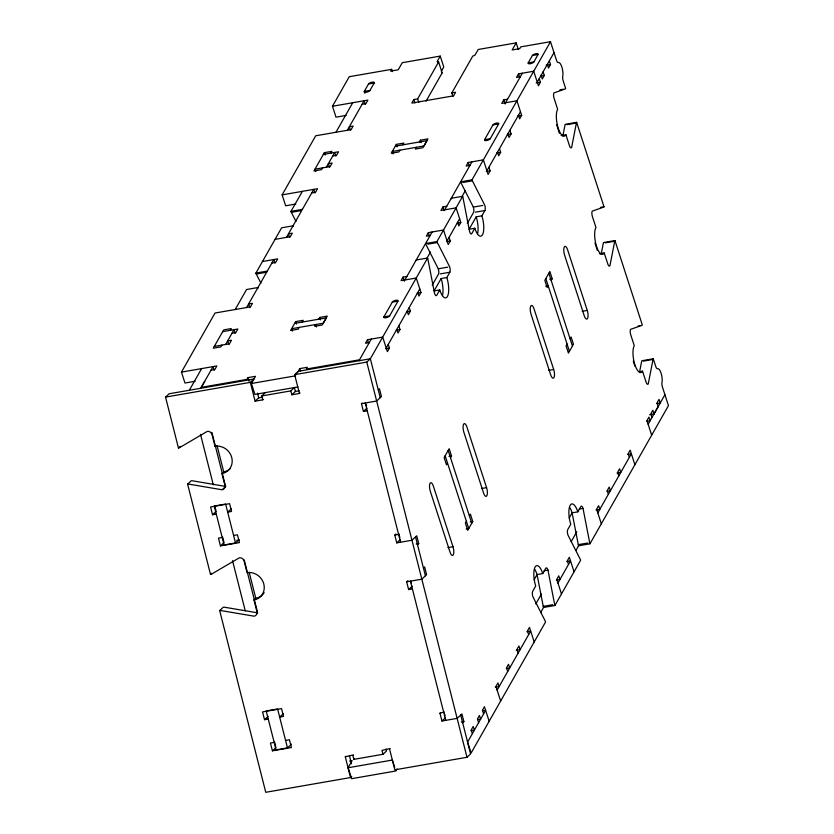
<?xml version="1.0" encoding="UTF-8"?>
<svg xmlns="http://www.w3.org/2000/svg" width="834" height="834" viewBox="0 0 834 834"><rect width="100%" height="100%" fill="white"/><g stroke="black" fill="none" stroke-linecap="round" stroke-linejoin="round"><path stroke-width="1.25" d="M562.856 136.015L565.004 124.985A4.107 1.407 80.1 0 1 565.244 124.329L576.638 122.337L604.004 206.78A4.097 1.407 80.1 0 1 603.66 207.134L592.234 211.138A4.097 1.407 80.1 0 0 592.411 216.559L595.956 227.473A14.355 4.91 80.1 0 0 596.56 246.416A14.355 4.91 80.1 0 0 604.212 252.952L607.976 264.493A4.097 1.407 80.1 0 0 609.935 265.733L614.71 241.224A4.097 1.407 80.1 0 1 614.95 240.557L603.566 242.538A4.097 1.407 80.1 0 0 603.326 243.205L601.168 254.234M576.638 122.337A4.107 1.407 80.1 0 0 576.398 123.005L571.613 147.514A4.097 1.407 80.1 0 1 569.664 146.284L565.89 134.733A14.355 4.91 80.1 0 1 558.238 128.196A14.355 4.91 80.1 0 1 557.633 109.254L554.089 98.339A4.097 1.407 80.1 0 1 553.922 92.928L565.348 88.915A4.087 1.397 80.1 0 0 565.681 88.56L563.19 80.877A4.097 1.407 80.1 0 1 562.752 76.269A8.204 2.804 80.1 0 0 561.876 67.043A8.204 2.804 80.1 0 0 558.3 62.54A4.097 1.407 80.1 0 1 556.518 60.298L550.492 41.7L520.75 46.871L519.749 48.643L512.149 49.967L516.173 42.878L478.205 49.487L475.192 54.804A2.054 0.74 -18 0 1 472.784 56.024L451.809 92.939L452.914 96.358M639.49 372.454L641.638 361.424A4.097 1.407 80.1 0 1 641.878 360.757L653.272 358.776L655.753 366.449A4.097 1.407 80.1 0 0 657.546 368.701A8.204 2.804 80.1 0 1 661.112 373.205A8.204 2.804 80.1 0 1 661.987 382.431A4.097 1.407 80.1 0 0 662.436 387.039L668.461 405.637L589.972 543.789L578.587 545.77A4.107 1.407 80.1 0 1 578.285 544.654L572.103 512.827A14.355 4.91 80.1 0 0 569.726 507.52M653.272 358.776A4.097 1.407 80.1 0 0 653.032 359.433L648.247 383.953A4.097 1.407 80.1 0 1 646.298 382.712L642.524 371.161A14.355 4.91 80.1 0 1 634.872 364.635A14.355 4.91 80.1 0 1 634.267 345.693L630.733 334.768A4.097 1.407 80.1 0 1 630.556 329.357L641.982 325.343A4.097 1.407 80.1 0 0 642.316 324.989L614.95 240.557M195.114 381.263L184.981 383.025L181.447 372.11L215.005 313.031L250.45 306.86L252.462 303.315L248.668 303.983L249.846 307.621M295.799 204.028L285.666 205.79L282.132 194.875L315.69 135.796L351.135 129.624L353.147 126.08L349.352 126.747L350.53 130.385M346.141 115.415L336.008 117.177L332.474 106.252L349.248 76.718L391.657 69.337L392.387 71.609M189.328 390.26L201.64 368.597M235.198 309.518L246.562 289.513L257.956 287.532A4.107 1.407 80.1 0 1 258.113 288.084M260.917 283.143L256.288 274.032A4.107 1.407 80.1 0 1 255.913 273.062L281.621 227.807L293.005 225.826A4.107 1.407 80.1 0 1 293.172 226.368M295.966 221.437L291.347 212.326A4.107 1.407 80.1 0 1 290.962 211.356L302.377 191.351M330.952 153.102L331.953 151.329L324.363 152.653L313.959 170.97L321.549 169.646L322.56 167.874M335.946 132.272L352.719 102.728M369.983 90.416L364.291 91.406A3.075 1.105 -18 0 0 366.387 92.24A3.075 1.105 -18 0 0 369.983 90.416L374.185 83.025A3.075 1.105 -18 0 0 372.089 82.191A3.075 1.105 -18 0 0 368.482 84.015L364.291 91.406L364.875 93.22M221.875 345.109L220.874 346.881L213.275 348.205L223.679 329.889L231.279 328.565L230.267 330.337M225.618 344.452L234.01 329.691L235.188 333.329M246.593 307.538L273.865 259.53L275.043 263.169M286.448 237.377L313.772 189.37L314.95 193.008M326.355 167.217L334.747 152.445L335.925 156.083M347.33 130.292L364.114 100.747L365.292 104.386M200.723 388.279L204.643 381.378M391.657 69.337L390.646 71.109L398.235 69.785L402.269 62.696L440.237 56.097L443.771 67.012L441.363 71.265M297.967 386.924L254.933 394.409L251.399 383.494L255.475 376.322L247.875 377.635L246.874 379.407L201.307 387.341L213.035 366.616L214.213 370.254M440.237 56.097L437.214 61.414A2.054 0.74 -18 0 0 438.611 61.966L417.636 98.892L413.841 99.548L411.829 103.093L453.592 95.827L455.604 92.282L451.809 92.939M302.231 322.08L303.232 320.308L295.643 321.622L290.607 330.483L298.207 329.169L299.208 327.397M402.916 144.845L403.917 143.073L396.327 144.386L391.292 153.248L398.881 151.934L399.893 150.162M426.111 101.123L442.156 72.881L438.611 61.966M318.682 319.214L319.693 317.441L327.282 316.117L322.247 324.979L314.658 326.303L315.659 324.53L316.451 326.959M416.343 147.295L415.342 149.067L422.932 147.743L427.967 138.882L420.378 140.206L419.366 141.978M297.446 372.715L299.771 368.607L307.371 367.283L306.359 369.055L359.517 359.808M388.237 344.463L389.426 348.101L387.403 351.646L382.691 337.092L367.502 339.73L365.49 343.274L369.285 342.618M406.877 276.45L403.072 277.107L401.06 280.651L416.249 278.014L420.972 292.567L418.96 296.112L417.771 292.473M449.067 237.388L450.256 241.026L448.233 244.57L443.521 230.007L428.332 232.655L426.32 236.199L430.115 235.542M446.732 206.29L442.927 206.957L440.915 210.502L456.104 207.854L460.827 222.417L458.804 225.962L457.626 222.324M488.922 167.227L490.1 170.866L488.088 174.41L483.376 159.857L468.187 162.494L466.175 166.039L469.969 165.382M507.552 99.215L503.757 99.871L501.745 103.416L516.934 100.778L521.657 115.332L519.634 118.876L518.456 115.238M539.264 78.615L540.442 82.253L538.43 85.798L533.718 71.234L518.529 73.882L516.517 77.426L520.312 76.77M358.985 360.736L371.297 339.073M383.88 316.92L392.272 302.148A3.075 1.105 -18 0 1 395.879 300.323A3.075 1.105 -18 0 1 397.974 301.157L389.582 315.93A3.075 1.105 -18 0 1 385.975 317.754A3.075 1.105 -18 0 1 383.88 316.92L389.582 315.93M404.855 279.995L432.127 231.998M444.71 209.834L471.981 161.838M484.564 139.685L492.957 124.912A3.075 1.105 -18 0 1 496.564 123.088A3.075 1.105 -18 0 1 498.649 123.922L490.267 138.694A3.075 1.105 -18 0 1 486.66 140.519A3.075 1.105 -18 0 1 484.564 139.685L490.267 138.694M505.54 102.759L522.324 73.225M528.193 62.884L532.394 55.503A3.075 1.105 -18 0 1 535.991 53.668A3.075 1.105 -18 0 1 538.086 54.502L533.896 61.893A3.075 1.105 -18 0 1 530.288 63.718A3.075 1.105 -18 0 1 528.193 62.884L533.896 61.893M426.779 258.55L430.532 251.951M461.577 197.314L465.341 190.673M416.385 260.542A4.107 1.407 80.1 0 0 416.218 260L427.613 258.019L370.369 358.756L366.783 362.092L294.642 374.654L299.416 393.46L291.817 394.784L290.826 390.896L294.423 387.549L295.403 391.438L291.817 394.784M432.21 285.186L438.444 274.219A4.097 1.407 80.1 0 0 438.277 268.809L425.945 244.508A4.107 1.407 80.1 0 1 425.569 243.549L436.953 241.558L462.661 196.303L451.277 198.283A4.107 1.407 80.1 0 1 451.434 198.836M467.269 223.481L473.503 212.514A4.097 1.407 80.1 0 0 473.326 207.093L461.004 182.802A4.107 1.407 80.1 0 1 460.618 181.833L472.013 179.852L550.492 41.7M386.225 348.007L419.794 288.929M447.055 240.932L459.638 218.779M486.91 170.772L520.468 111.693M537.252 82.159L554.037 52.615M398.819 325.854L399.997 329.493L397.985 333.037L396.796 329.399M409.223 307.538L410.401 311.176L408.389 314.72L407.201 311.082M499.493 148.619L500.681 152.257L498.659 155.802L497.481 152.163M509.897 130.302L511.086 133.94L509.063 137.485L507.885 133.847M543.111 71.787L544.31 75.456L542.288 79.001L541.11 75.362M549.335 60.892L550.513 64.531L548.501 68.075L547.312 64.395M446.816 277.555L441.123 278.546L434.076 290.951L439.768 289.961A14.355 4.91 80.1 0 0 447.42 296.497A14.355 4.91 80.1 0 0 446.816 277.555L449.839 272.238A4.097 1.407 80.1 0 0 449.662 266.828L437.339 242.527A4.107 1.407 80.1 0 1 436.953 241.558M481.875 215.839L476.183 216.84L469.125 229.246L474.827 228.255A14.355 4.91 80.1 0 0 482.479 234.781A14.355 4.91 80.1 0 0 481.875 215.839L484.898 210.522A4.097 1.407 80.1 0 0 484.721 205.112L472.388 180.822A4.107 1.407 80.1 0 1 472.013 179.852M439.768 289.961L436.745 295.278A4.097 1.407 80.1 0 1 434.566 293.412L427.905 259.134A4.107 1.407 80.1 0 0 427.613 258.019M474.827 228.255L471.804 233.572A4.097 1.407 80.1 0 1 469.615 231.696L462.964 197.418A4.107 1.407 80.1 0 0 462.661 196.303M447.504 463.068L446.503 464.84L444.136 457.553L449.172 448.692L451.528 455.969L450.527 457.741M551.211 280.516L552.212 278.744L549.856 271.457L544.821 280.318L547.177 287.605L548.188 285.833L545.655 286.271M466.383 521.292L465.372 523.064L467.728 530.341L472.763 521.479L470.407 514.203L469.396 515.975M567.057 344.056L566.057 345.829L568.413 353.105L573.448 344.244L571.092 336.967L570.081 338.74M397.067 768.927L395.9 770.97L351.604 778.685L348.07 767.76L352.146 760.587L349.613 761.025M534.125 579.713L537.065 574.543L542.757 573.552L545.78 568.235A4.097 1.407 80.1 0 1 547.969 570.102L554.62 604.379A4.107 1.407 80.1 0 0 554.923 605.494L543.528 607.475A4.107 1.407 80.1 0 1 543.236 606.36L537.054 574.532A14.355 4.91 80.1 0 0 534.677 569.226M569.184 518.008L572.124 512.837L577.816 511.847L580.839 506.53A4.097 1.407 80.1 0 1 583.029 508.396L589.68 542.673A4.107 1.407 80.1 0 0 589.972 543.789M535.793 603.952L541.412 594.058M571.144 541.725L576.763 531.821M540.578 612.667L543.705 607.173M575.929 550.44L579.057 544.946M497.116 690.114L530.674 631.036L526.88 631.692M557.946 583.029L570.529 560.875L566.734 561.532M597.801 512.879L631.359 453.8L627.564 454.457M648.143 424.256L664.917 394.722M649.592 414.727L654.023 413.956L658.214 406.565L657.025 402.895L659.037 399.35L660.215 402.989L656.66 403.604M554.923 605.494L580.631 560.24A4.107 1.407 80.1 0 0 580.245 559.28L567.923 534.98A4.097 1.407 80.1 0 1 567.745 529.569L570.769 524.252A14.355 4.91 80.1 0 1 570.164 505.31A14.355 4.91 80.1 0 1 577.816 511.847M165.539 397.109L169.135 393.773L253.932 379.022L250.346 382.358L165.539 397.109L178.455 448.025A4.107 3.763 47.7 0 0 179.498 447.67L207.27 431.397A4.097 3.763 47 0 1 212.055 434.629L215.016 446.294A14.355 13.167 47.1 0 1 231.758 457.605A14.355 13.167 47.1 0 1 221.927 473.545L224.888 485.221A4.097 3.763 47.1 0 1 222.073 489.767L188.745 484.127A4.097 3.763 47.2 0 0 187.608 484.147L210.512 574.449A4.097 3.753 45.6 0 0 211.555 574.094M178.455 448.025L179.049 447.462M179.644 446.909L180.248 446.357M250.346 382.358L255.11 401.175L258.707 397.828L262.502 397.172M255.11 401.175L262.71 399.851L261.72 395.962L265.306 392.616M262.71 399.851L263.304 399.288M215.016 446.294L215.912 445.46M294.642 374.654L298.228 371.318L370.369 358.756L380.241 397.672M187.608 484.147L191.205 480.811A4.097 3.763 47.2 0 1 192.331 480.78L225.67 486.43L224.471 487.546M299.416 393.46L300.011 392.908M221.927 473.545L223.72 471.867A14.355 13.167 47.1 0 0 230.424 468.385M222.678 489.214L223.866 488.099M231.331 508.782L227.745 512.118L231.539 511.461L229.569 503.673L210.585 506.978L212.555 514.755L216.142 511.419L215.016 506.968M367.231 410.776L363.436 411.443L361.466 403.656L362.06 403.103M378.271 389.905L379.47 388.79L381.44 396.567L376.655 401.018L361.466 403.656M363.436 411.443L367.033 408.097M222.271 537.45L218.477 538.107L220.447 545.895L224.033 542.559L222.626 536.992M235.501 542.976L225.628 504.059L214.244 506.04L224.106 544.956L235.501 542.976L238.691 540.005M210.512 574.449L211.711 573.333M219.676 610.582A4.107 3.753 46.4 0 1 220.802 610.551L254.13 616.19A4.097 3.763 47 0 0 256.945 611.645L253.984 599.969L255.777 598.291A14.355 13.167 47 0 0 264.159 592.672M417.521 544.685L418.72 543.57L416.739 535.793L411.954 540.244L396.765 542.871L394.795 535.094L395.994 533.979M396.765 542.871L400.351 539.535M412.403 588.919L408.608 589.575L406.638 581.788L407.836 580.683M423.443 568.037L424.642 566.922L426.612 574.709L421.827 579.161L406.638 581.788M283.299 713.706L279.713 717.052L283.508 716.385L281.527 708.608L262.543 711.913L264.524 719.69L268.11 716.354M408.608 589.575L412.194 586.239M274.24 742.385L270.445 743.042L272.416 750.829L276.002 747.483M287.469 747.91L277.597 708.983L266.202 710.964L276.075 749.891L287.469 747.91L291.452 744.189M257.727 612.854L224.388 607.204A4.107 3.753 46.4 0 0 223.262 607.235L219.676 610.571L265.754 792.3L350.551 777.549L345.286 756.782L345.891 756.229M345.286 756.782L353.48 754.906M352.886 755.468L353.866 759.357L354.471 758.794M350.551 777.549L351.75 776.433M353.866 759.357L382.983 754.29L386.569 750.944L386.079 749.005M382.983 754.29L381.993 750.402L390.187 748.515M462.693 722.817L463.892 721.702L461.911 713.925L457.126 718.376L441.937 721.003L439.966 713.226L440.56 712.663M444.355 712.007L439.966 713.226M441.937 721.003L445.523 717.667M389.582 749.078L394.847 769.834L466.998 757.282L470.584 753.946L460.712 715.03M211.555 574.094L239.327 557.821A4.097 3.763 47.1 0 1 244.112 561.042L247.072 572.718A14.355 13.167 47.1 0 1 263.815 584.029A14.355 13.167 47.1 0 1 253.984 599.969M368.482 84.015L374.185 83.025M532.394 55.503L538.086 54.502M546.239 65.271L550.513 64.531M332.474 106.252L367.909 100.09L365.897 103.635L362.102 104.292M540.745 76.082L544.31 75.456M536.179 82.993L540.442 82.253M559.885 89.864L563.45 89.238M517.851 115.999L521.657 115.332M323.352 154.426L338.541 151.778L336.529 155.322L332.735 155.989M492.957 124.912L498.649 123.922M395.347 146.158L426.987 140.654L423.964 145.971L392.324 151.475L393.116 153.904M507.281 134.608L511.086 133.94M566.901 124.652L576.398 123.005M561.146 135.556L565.89 134.733M496.876 152.924L500.681 152.257M282.132 194.875L317.566 188.703L315.554 192.247L311.76 192.915M486.305 171.533L490.1 170.866M290.962 211.356L302.356 209.376M291.347 212.326L300.834 210.668M462.901 182.469L472.388 180.822M275.053 239.358L290.305 236.71L292.317 233.166L288.522 233.822L289.7 237.461M473.326 207.093L482.823 205.445M475.401 212.18L484.898 210.522M457.261 223.032L460.827 222.417M262.47 261.511L277.712 258.863L275.7 262.408L271.905 263.064M600.438 207.395L604.004 206.78M255.913 273.062L267.297 271.081A4.107 1.407 80.1 0 0 267.485 271.592M256.288 274.032L265.785 272.384M427.842 244.185L437.339 242.527M446.69 241.641L450.256 241.026M438.277 268.809L447.764 267.151M605.223 242.871L614.71 241.224M440.342 273.886L449.839 272.238M599.458 253.776L604.212 252.952M417.177 293.234L420.972 292.567M222.615 331.671L237.857 329.013L235.845 332.558L232.05 333.225M392.272 302.148L397.974 301.157M294.663 323.394L326.303 317.89L323.29 323.206L291.639 328.711L292.432 331.14M549.679 279.182L552.212 278.744M406.596 311.843L410.401 311.176M214.223 346.444L229.475 343.785L231.487 340.241L227.692 340.897L228.87 344.546M396.192 330.149L399.997 329.493M181.447 372.11L216.882 365.938L214.87 369.483L211.075 370.15M582.195 311.301L587.251 310.415A6.151 2.106 80.1 0 1 587.511 318.536A6.151 2.106 80.1 0 1 584.238 315.732L564.576 255.079A6.151 2.106 80.1 0 1 564.316 246.958A6.151 2.106 80.1 0 1 567.6 249.762L587.251 310.415M385.621 348.768L389.426 348.101M251.399 383.494L295.695 375.79M638.187 326.011L640.085 325.677M261.72 395.962L290.826 390.896M295.403 391.438L299.208 390.781M548.636 370.379L553.693 369.493A6.151 2.106 80.1 0 1 553.953 377.614A6.151 2.106 80.1 0 1 550.669 374.81L531.018 314.157A6.151 2.106 80.1 0 1 530.758 306.036A6.151 2.106 80.1 0 1 534.031 308.841L553.693 369.493M643.535 361.091L653.032 359.433M639.678 371.662L642.524 371.161M646.59 421.326L650.155 420.711L648.977 417.073L646.955 420.617L651.677 435.171M449.005 456.417L451.528 455.969M212.555 514.755L216.35 514.098M481.51 488.526L486.576 487.65A6.151 2.106 80.1 0 1 486.837 495.771A6.151 2.106 80.1 0 1 483.553 492.967L463.892 432.314A6.151 2.106 80.1 0 1 463.631 424.193A6.151 2.106 80.1 0 1 466.915 426.998L486.576 487.65M233.666 535.47L237.461 534.813L239.431 542.59L220.447 545.895M616.993 473.066L620.788 472.409L619.61 468.771L617.598 472.315L618.776 475.953M236.7 540.349L239.222 539.911M606.964 491.309L610.384 490.715L609.206 487.077L607.194 490.621L608.372 494.26M394.795 535.094L398.589 534.427M470.23 521.928L472.763 521.479M579.223 509.053L583.029 508.396M466.206 529.017L468.739 528.568L445.147 455.781M596.018 509.991L599.813 509.334L598.635 505.685L596.612 509.23L601.335 523.794M416.187 544.008L418.72 543.57M447.952 547.604L453.008 546.729A6.151 2.106 80.1 0 1 453.269 554.85A6.151 2.106 80.1 0 1 449.995 552.045L430.334 491.393A6.151 2.106 80.1 0 1 430.073 483.272A6.151 2.106 80.1 0 1 433.346 486.076L453.008 546.729M578.285 544.654L587.782 543.007M544.175 570.769L547.969 570.102M556.393 580.099L559.958 579.484L558.78 575.846L556.768 579.39L561.48 593.944M543.236 606.36L552.723 604.713M516.309 650.301L520.103 649.644L518.925 645.996L516.913 649.54L518.091 653.189M506.28 668.545L509.699 667.951L508.521 664.312L506.509 667.857L507.687 671.495M264.524 719.69L268.319 719.033M495.333 687.226L499.128 686.559L497.95 682.921L495.938 686.465L500.65 701.029M285.635 740.404L289.429 739.737L291.4 747.525L272.416 750.829M483.084 710.787L485.617 710.339L467.582 742.093L471.116 753.019L545.572 621.956A4.107 1.407 80.1 0 0 545.196 620.986L532.863 596.685A4.097 1.407 80.1 0 1 532.697 591.275L535.709 585.958A14.355 4.91 80.1 0 1 535.105 567.016A14.355 4.91 80.1 0 1 542.757 573.552M461.358 722.15L463.892 721.702M478.08 719.596L480.613 719.148L479.435 715.509L477.423 719.054L478.601 722.692M470.991 730.678L474.41 730.084L473.222 726.445L471.21 729.99L472.388 733.628M348.07 767.76L392.366 760.055L394.722 767.332M654.023 413.956L652.834 410.276L650.822 413.82L652 417.459M556.653 124.798L559.405 133.294M594.976 243.017L597.332 250.304M633.287 361.237L634.862 366.095M516.173 42.878L518.3 49.435M518.529 73.882L519.634 77.291M634.893 464.715L630.181 450.151L628.169 453.696L629.347 457.345M503.757 99.871L505.091 103.969M548.845 273.229L572.437 346.016M545.832 278.546L569.424 351.333M468.187 162.494L469.292 165.914M574.063 571.79L569.351 557.237L567.339 560.782L568.517 564.42M417.636 98.892L418.741 102.301M413.841 99.548L414.946 102.968M442.927 206.957L444.105 210.595M420.378 140.206L421.16 142.635M428.332 232.655L429.51 236.293M396.327 144.386L397.109 146.815M534.219 641.951L529.496 627.387L527.484 630.931L528.662 634.57M403.072 277.107L404.407 281.204M448.171 450.464L471.763 523.252M329.555 167.311L328.367 163.672L332.172 163.005L330.16 166.55L314.971 169.198L315.752 171.616M324.363 152.653L325.145 155.082M367.502 339.73L368.607 343.149M489.162 721.264L484.439 706.7L482.427 710.245L483.605 713.883M319.693 317.441L320.475 319.87M295.643 321.622L296.424 324.051M299.771 368.607L300.563 371.036M247.875 377.635L249.064 381.274M415.541 536.888L425.413 575.814M366.783 362.092L466.998 757.282M366.043 404.209L366.533 406.158M398.871 533.697L399.861 537.586M410.964 581.371L411.454 583.32M444.543 713.779L445.033 715.718M365.261 403.01L400.57 542.225M410.432 581.142L445.742 720.357M257.508 393.127L258.707 397.828M349.404 755.521L351.51 763.819M217.101 445.763L223.72 471.867M249.157 572.187L255.777 598.291M211.909 432.408L225.649 486.629M244.247 559.958L257.279 611.353M200.514 434.389L213.296 484.825M232.53 560.677L245.248 610.832M274.594 741.926L275.72 746.378M441.123 278.546A14.355 4.91 80.1 0 1 442.468 295.57M476.183 216.83A14.355 4.91 80.1 0 1 477.517 233.864M442.156 72.881A2.054 0.74 -18 0 1 441.488 72.944"/></g></svg>
